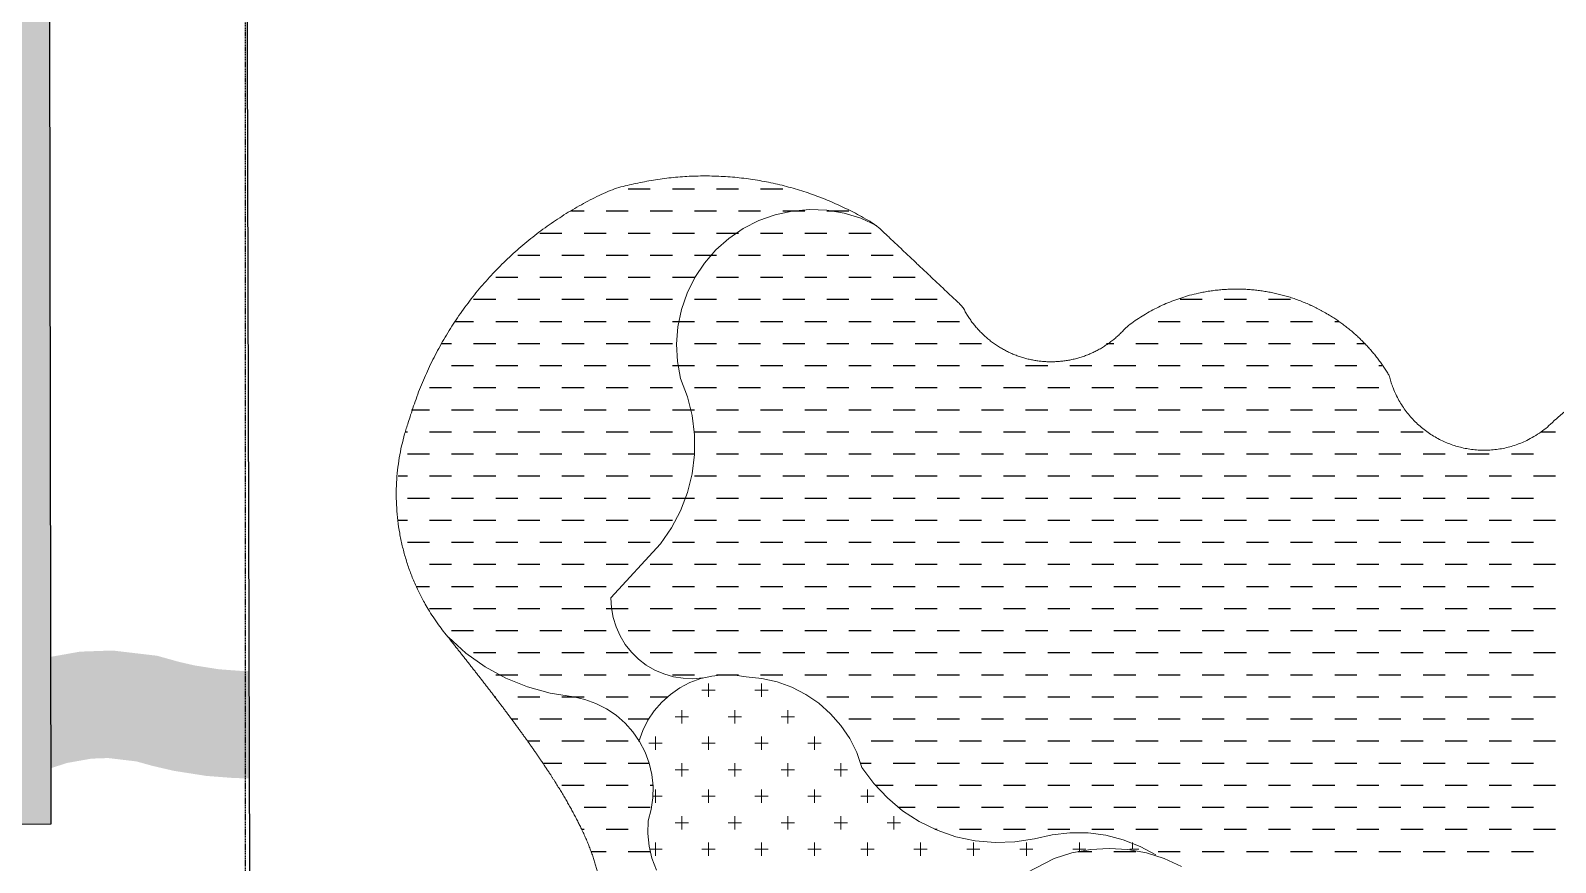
# Model space of a CAD drawing. Header units: millimetres. Extents: x -1030105 to 906887, y -616134 to 1220667.
# Drawn here: x 680000 to 722638, y -150484 to -127226 of the extents above; entities that cross this region are included whole.
import ezdxf

# ---------------------------------------------------------------- set-up
doc = ezdxf.new("R2010")
doc.units = ezdxf.units.MM
doc.header["$MEASUREMENT"] = 0
doc.linetypes.add('Xref-LBC-Plot$0$HIDDEN', pattern=[9.525, 6.35, -3.175])
doc.layers.add('A-Wall', color=6, linetype='Continuous', lineweight=9)
doc.layers.add('HATCH', color=8, linetype='Continuous', lineweight=5)
for name, color, linetype in [('A-WALL-PATT', 7, 'Continuous'), ('DA-LANS-TREE', 7, 'Continuous'), ('DA-WALL-LOW', 1, 'Continuous'), ('ranh dat', 7, 'Continuous'), ('Xref-LBC-Plot$0$DA-SITE-CNTR5', 5, 'Continuous')]:
    doc.layers.add(name, color=color, linetype=linetype)
doc.layers.add('MASTER PLAN - ZONE B$0$_ QH Giao thông', color=7, linetype='Continuous', true_color=0x6c6565)
doc.layers.add('MASTER PLAN - ZONE B$0$GRASS', color=95, linetype='Continuous', lineweight=0, transparency=0.6)
doc.layers.add('MASTER PLAN - ZONE B$0$HACHT', color=7, linetype='Continuous', lineweight=9, true_color=0x636363)

# ---------------------------------------------------------------- blocks, each defined once
blk = doc.blocks.new('Roof 3F')
at = {"layer": 'A-WALL-PATT'}
h = blk.add_hatch(color=255, dxfattribs=at)
h.dxf.hatch_style = 1
h.paths.add_polyline_path([(-9090967, -162990), (-9129467, -162990), (-9129467, -126446), (-8995967, -126446), (-8995967, -193271), (-9026592, -193271), (-9026592, -146746), (-9046192, -146746), (-9046192, -155095), (-9071392, -155095), (-9071392, -146746), (-9090967, -146746)])
at = {"layer": 'DA-WALL-LOW'}
blk.add_lwpolyline([(-9090967, -162990), (-9129467, -162990), (-9129467, -126446), (-8995967, -126446), (-8995967, -193271), (-9026592, -193271), (-9026592, -146746), (-9046192, -146746), (-9046192, -155095), (-9071392, -155095), (-9071392, -146746), (-9090967, -146746)], close=True, dxfattribs=at)
blk = doc.blocks.new('A$C26975654')
at = {"layer": 'DA-LANS-TREE', "true_color": 0xe8d896}
h = blk.add_hatch(dxfattribs=at)
h.set_pattern_fill('AR-B88', color=41, scale=60, angle=0.0985)
h.set_pattern_definition([(0.09853093, (-1184993805.8, -434362146.17), (-0.82545039, 479.99929024), []), (90.09853093, (-1184993805.82, -434362146.17), (-240.825095507, 479.586565047), [480, -480])])
h.paths.add_polyline_path([(127195, 19575), (128504, 18914), (129383, 18304), (130177, 18105), (130741, 18033), (131978, 18066), (132567, 18175), (134087, 18773), (134905, 19330), (135665, 20096), (136679, 21266), (137607, 22336), (138505, 23372), (139280, 24267), (139676, 24883), (140099, 25301), (140548, 25658), (141408, 26110), (141829, 26246), (142509, 26367), (142977, 26384), (143769, 26290), (144224, 26164), (144824, 26025), (145727, 25884), (146509, 25824), (146931, 25816), (146922, 28816), (146654, 28822), (146074, 28866), (145394, 28973), (144963, 29072), (144350, 29243), (143101, 29390), (142192, 29358), (141102, 29164), (140240, 28885), (138903, 28182), (138107, 27550), (137332, 26785), (136872, 26069), (136238, 25337), (135340, 24301), (134412, 23231), (133465, 22137), (132978, 21648), (132676, 21441), (131705, 21060), (130893, 21038), (130664, 21067), (130043, 21498), (128321, 22367), (126378, 22967), (124948, 23184), (124008, 23244), (123027, 23223), (122114, 23131), (120930, 22909), (119487, 22451), (118699, 22215), (117665, 22015), (116481, 21934), (115634, 21974), (114021, 22278), (113020, 22624), (112459, 22884), (111613, 23425), (109917, 24285), (108341, 24878), (105668, 25487), (103115, 25638), (100581, 25392), (97881, 24668), (95937, 23815), (94294, 22833), (92789, 21758), (91881, 21265), (90104, 20660), (89211, 20512), (88215, 20466), (87070, 20559), (86343, 20702), (85387, 20998), (84436, 21418), (83461, 21919), (81638, 22611), (79761, 23081), (77520, 23347), (75794, 23343), (73439, 23050), (70261, 22069), (67087, 20517), (64527, 19561), (62273, 18904), (58794, 18206), (56189, 17922), (53520, 17863), (53096, 18104), (52634, 18520), (51985, 19455), (51816, 19861), (51629, 20747), (51626, 21437), (51694, 21854), (52033, 22757), (52341, 24218), (52421, 25767), (52279, 27226), (51471, 29771), (49873, 32134), (47718, 33882), (47087, 34203), (46768, 34511), (46203, 35230), (45886, 35766), (45344, 37054), (44320, 38768), (43482, 39921), (42228, 41356), (41077, 42446), (39490, 43684), (37695, 44788), (35349, 45841), (33846, 46408), (31234, 47138), (28432, 47585), (26384, 47707), (23408, 47579), (21296, 47266), (18293, 46489), (15711, 45477), (13222, 44167), (11122, 42505), (9541, 39864), (8294, 36209), (7979, 33733), (8024, 31292), (9102, 27871), (9664, 26896), (10856, 25320), (10853, 25195), (10649, 24516), (10162, 23659), (9171, 21965), (8612, 19646), (8791, 17004), (9654, 15063), (10263, 13734), (10252, 13616), (9819, 12842), (9059, 11747), (8095, 10317), (7502, 8615), (7457, 6438), (7947, 4784), (8758, 3402), (10456, 1844), (12552, 1068), (14631, 613), (17129, 486), (19402, 755), (20903, 1229), (23238, 1813), (25459, 1850), (27349, 1468), (28958, 811), (30513, -40), (42677, -9), (44411, 623), (48107, 1904), (48481, 1965), (49892, 1930), (53447, 773), (55103, 23), (65653, 51), (67571, 905), (68882, 1718), (69622, 2277), (76459, 6105), (78242, 6681), (79863, 7049), (81995, 7330), (83656, 7396), (84539, 7376), (85907, 7271), (87093, 7104), (88654, 6777), (90303, 6290), (92113, 5588), (95097, 4567), (99350, 3788), (101977, 3651), (105319, 3847), (108148, 4342), (111225, 5380), (113363, 6068), (115225, 6509), (117621, 6866), (119335, 6982), (122393, 6904), (124456, 6643), (126689, 6084), (129049, 5724), (132577, 6002), (135984, 7263), (138583, 9106), (139920, 10489), (140719, 11917), (141781, 13816), (142666, 15397), (143229, 16404), (143592, 16747), (144302, 17220), (145557, 17699), (146242, 17807), (146953, 17809), (146945, 20809), (146003, 20806), (144780, 20613), (142920, 19903), (141716, 19103), (140834, 18268), (140047, 16862), (139163, 15281), (138100, 13381), (137492, 12294), (136620, 11392), (134572, 9939), (131927, 8960), (129159, 8742), (127281, 9029), (125010, 9596), (122620, 9899), (119273, 9984), (117298, 9851), (114657, 9457), (112557, 8960), (110286, 8230), (107406, 7258), (104971, 6832), (101967, 6656), (99699, 6774), (95857, 7477), (93142, 8406), (91272, 9133), (89387, 9688), (87610, 10061), (86231, 10254), (84689, 10374), (83629, 10397), (81739, 10322), (79334, 10005), (77447, 9577), (75253, 8869), (67978, 4795), (67183, 4195), (66163, 3562), (64277, 2722), (61844, 2156), (60523, 2065), (59118, 2128), (58079, 2283), (56330, 2761), (54533, 3574), (50405, 4918), (48276, 4971), (47369, 4824), (43406, 3450), (39728, 2110), (37469, 1665), (35433, 1667), (33857, 1930), (32079, 2523), (30249, 3524), (28221, 4353), (25734, 4855), (22844, 4807), (20086, 4117), (18769, 3701), (17028, 3495), (15030, 3597), (13397, 3954), (12050, 4453), (11118, 5309), (10720, 5987), (10466, 6843), (10492, 8077), (10800, 8963), (11535, 10054), (12366, 11250), (13179, 12703), (13326, 14253), (12388, 16297), (11749, 17737), (11637, 19390), (11984, 20832), (12760, 22160), (13425, 23328), (13841, 24714), (13891, 26518), (13191, 27206), (12169, 28556), (11865, 29085), (11015, 31781), (10982, 33570), (11232, 35529), (12278, 38595), (13414, 40493), (14866, 41642), (16961, 42745), (19220, 43630), (21894, 44322), (23693, 44589), (26359, 44703), (28105, 44599), (30591, 44202), (32911, 43554), (34204, 43067), (36289, 42131), (37776, 41216), (39119, 40169), (40062, 39275), (41134, 38048), (41814, 37113), (42661, 35697), (43200, 34415), (43721, 33532), (44536, 32496), (45326, 31733), (46074, 31352), (47637, 30084), (48743, 28449), (49324, 26620), (49414, 25698), (49358, 24607), (49145, 23599), (48780, 22629), (48625, 21671), (48631, 20428), (48938, 18966), (49339, 18006), (50367, 16525), (51330, 15656), (52759, 14846), (56385, 14926), (59253, 15239), (62988, 15988), (65473, 16711), (68274, 17758), (71369, 19272), (74072, 20106), (75983, 20344), (77346, 20346), (79218, 20125), (80738, 19744), (82239, 19174), (83143, 18710), (84334, 18183), (85608, 17789), (86658, 17582), (88163, 17461), (89526, 17524), (90837, 17741), (93089, 18507), (94382, 19209), (95938, 20320), (97315, 21143), (98878, 21830), (101118, 22431), (103171, 22630), (105243, 22507), (107476, 21998), (108707, 21535), (110123, 20817), (111014, 20247), (111897, 19839), (113249, 19371), (115283, 18988), (116511, 18929), (118054, 19035), (119417, 19299), (120371, 19585), (121663, 19994), (122540, 20159), (123209, 20226), (123946, 20242), (124758, 20190), (125692, 20039)])
at = {"layer": 'ranh dat'}
blk.add_lwpolyline([(146646, 124917), (146993, 212)], dxfattribs=at)
blk.add_lwpolyline([(146646, 124917), (146993, 212)], dxfattribs=at)
at = {"layer": 'HATCH', "color": 255, "extrusion": (1.65331e-06, -3.72482e-07, 1), "rotation": 0.09854487416975992}
blk.add_blockref('Roof 3F', (9137003, 233281, 6), dxfattribs=at)

msp = doc.modelspace()

# ---------------------------------------------------------------- linework, layer by layer
at = {"layer": 'MASTER PLAN - ZONE B$0$_ QH Giao thông', "color": 140, "linetype": 'Continuous', "true_color": 0x14b1eb}
for p, q in [((696710.789, -131653.819), (697328.102, -131653.819)), ((697945.415, -131653.819), (698562.728, -131653.819)), ((699180.041, -131653.819), (699797.354, -131653.819)), ((700414.668, -131653.819), (701031.981, -131653.819)), ((695127.23, -132271.132), (695476.163, -132271.132)), ((696093.476, -132271.132), (696710.789, -132271.132)), ((697328.102, -132271.132), (697945.415, -132271.132)), ((698562.728, -132271.132), (699180.041, -132271.132)), ((699797.354, -132271.132), (700414.668, -132271.132)), ((701031.981, -132271.132), (701649.294, -132271.132)), ((702266.607, -132271.132), (702880.515, -132271.132)), ((694241.536, -132888.445), (694858.849, -132888.445)), ((695476.163, -132888.445), (696093.476, -132888.445)), ((696710.789, -132888.445), (697328.102, -132888.445)), ((697945.415, -132888.445), (698562.728, -132888.445)), ((699180.041, -132888.445), (699797.354, -132888.445)), ((700414.668, -132888.445), (701031.981, -132888.445)), ((701649.294, -132888.445), (702266.607, -132888.445)), ((702883.92, -132888.445), (703501.233, -132888.445)), ((693624.223, -133505.759), (694241.536, -133505.759)), ((694858.849, -133505.759), (695476.163, -133505.759)), ((696093.476, -133505.759), (696710.789, -133505.759)), ((697328.102, -133505.759), (697945.415, -133505.759)), ((698562.728, -133505.759), (699180.041, -133505.759)), ((699797.354, -133505.759), (700414.668, -133505.759)), ((701031.981, -133505.759), (701649.294, -133505.759)), ((702266.607, -133505.759), (702883.92, -133505.759)), ((703501.233, -133505.759), (704118.546, -133505.759)), ((693006.91, -134123.072), (693624.223, -134123.072)), ((694241.536, -134123.072), (694858.849, -134123.072)), ((695476.163, -134123.072), (696093.476, -134123.072)), ((696710.789, -134123.072), (697328.102, -134123.072)), ((697945.415, -134123.072), (698562.728, -134123.072)), ((699180.041, -134123.072), (699797.354, -134123.072)), ((700414.668, -134123.072), (701031.981, -134123.072)), ((701649.294, -134123.072), (702266.607, -134123.072)), ((702883.92, -134123.072), (703501.233, -134123.072)), ((704118.546, -134123.072), (704735.859, -134123.072)), ((692389.597, -134740.385), (693006.91, -134740.385)), ((693624.223, -134740.385), (694241.536, -134740.385)), ((694858.849, -134740.385), (695476.163, -134740.385)), ((696093.476, -134740.385), (696710.789, -134740.385)), ((697328.102, -134740.385), (697945.415, -134740.385)), ((698562.728, -134740.385), (699180.041, -134740.385)), ((699797.354, -134740.385), (700414.668, -134740.385)), ((701031.981, -134740.385), (701649.294, -134740.385)), ((702266.607, -134740.385), (702883.92, -134740.385)), ((703501.233, -134740.385), (704118.546, -134740.385)), ((704735.859, -134740.385), (705353.173, -134740.385)), ((712143.617, -134740.385), (712760.93, -134740.385)), ((713378.243, -134740.385), (713995.556, -134740.385)), ((714612.869, -134740.385), (715230.182, -134740.385)), ((691874.411, -135357.698), (692389.597, -135357.698)), ((693006.91, -135357.698), (693624.223, -135357.698)), ((694241.536, -135357.698), (694858.849, -135357.698)), ((695476.163, -135357.698), (696093.476, -135357.698)), ((696710.789, -135357.698), (697328.102, -135357.698)), ((697945.415, -135357.698), (698562.728, -135357.698)), ((699180.041, -135357.698), (699797.354, -135357.698)), ((700414.668, -135357.698), (701031.981, -135357.698)), ((701649.294, -135357.698), (702266.607, -135357.698)), ((702883.92, -135357.698), (703501.233, -135357.698)), ((704118.546, -135357.698), (704735.859, -135357.698)), ((705353.173, -135357.698), (705970.486, -135357.698)), ((711526.304, -135357.698), (712143.617, -135357.698)), ((712760.93, -135357.698), (713378.243, -135357.698)), ((713995.556, -135357.698), (714612.869, -135357.698)), ((715230.182, -135357.698), (715847.496, -135357.698)), ((716464.809, -135357.698), (716581.802, -135357.698)), ((691497.312, -135975.011), (691772.284, -135975.011)), ((692389.597, -135975.011), (693006.91, -135975.011)), ((693624.223, -135975.011), (694241.536, -135975.011)), ((694858.849, -135975.011), (695476.163, -135975.011)), ((696093.476, -135975.011), (696710.789, -135975.011)), ((697328.102, -135975.011), (697945.415, -135975.011)), ((698562.728, -135975.011), (699180.041, -135975.011)), ((699797.354, -135975.011), (700414.668, -135975.011)), ((701031.981, -135975.011), (701649.294, -135975.011)), ((702266.607, -135975.011), (702883.92, -135975.011)), ((703501.233, -135975.011), (704118.546, -135975.011)), ((704735.859, -135975.011), (705353.173, -135975.011)), ((705970.486, -135975.011), (706587.799, -135975.011)), ((710081.046, -135975.011), (710291.677, -135975.011)), ((710908.991, -135975.011), (711526.304, -135975.011)), ((712143.617, -135975.011), (712760.93, -135975.011)), ((713378.243, -135975.011), (713995.556, -135975.011)), ((714612.869, -135975.011), (715230.182, -135975.011)), ((715847.496, -135975.011), (716464.809, -135975.011)), ((717082.122, -135975.011), (717303.502, -135975.011)), ((691772.284, -136592.324), (692389.597, -136592.324)), ((693006.91, -136592.324), (693624.223, -136592.324)), ((694241.536, -136592.324), (694858.849, -136592.324)), ((695476.163, -136592.324), (696093.476, -136592.324)), ((696710.789, -136592.324), (697328.102, -136592.324)), ((697945.415, -136592.324), (698562.728, -136592.324)), ((699180.041, -136592.324), (699797.354, -136592.324)), ((700414.668, -136592.324), (701031.981, -136592.324)), ((701649.294, -136592.324), (702266.607, -136592.324)), ((702883.92, -136592.324), (703501.233, -136592.324)), ((704118.546, -136592.324), (704735.859, -136592.324)), ((705353.173, -136592.324), (705970.486, -136592.324)), ((706587.799, -136592.324), (707205.112, -136592.324)), ((707822.425, -136592.324), (708439.738, -136592.324)), ((709057.051, -136592.324), (709674.364, -136592.324)), ((710291.677, -136592.324), (710908.991, -136592.324)), ((711526.304, -136592.324), (712143.617, -136592.324)), ((712760.93, -136592.324), (713378.243, -136592.324)), ((713995.556, -136592.324), (714612.869, -136592.324)), ((715230.182, -136592.324), (715847.496, -136592.324)), ((716464.809, -136592.324), (717082.122, -136592.324)), ((717699.435, -136592.324), (717783.392, -136592.324)), ((691154.971, -137209.637), (691772.284, -137209.637)), ((692389.597, -137209.637), (693006.91, -137209.637)), ((693624.223, -137209.637), (694241.536, -137209.637)), ((694858.849, -137209.637), (695476.163, -137209.637)), ((696093.476, -137209.637), (696710.789, -137209.637)), ((697328.102, -137209.637), (697945.415, -137209.637)), ((698562.728, -137209.637), (699180.041, -137209.637)), ((699797.354, -137209.637), (700414.668, -137209.637)), ((701031.981, -137209.637), (701649.294, -137209.637)), ((702266.607, -137209.637), (702883.92, -137209.637)), ((703501.233, -137209.637), (704118.546, -137209.637)), ((704735.859, -137209.637), (705353.173, -137209.637)), ((705970.486, -137209.637), (706587.799, -137209.637)), ((707205.112, -137209.637), (707822.425, -137209.637)), ((708439.738, -137209.637), (709057.051, -137209.637)), ((709674.364, -137209.637), (710291.677, -137209.637)), ((710908.991, -137209.637), (711526.304, -137209.637)), ((712143.617, -137209.637), (712760.93, -137209.637)), ((713378.243, -137209.637), (713995.556, -137209.637)), ((714612.869, -137209.637), (715230.182, -137209.637)), ((715847.496, -137209.637), (716464.809, -137209.637)), ((717082.122, -137209.637), (717699.435, -137209.637)), ((690651.414, -137826.95), (691154.971, -137826.95)), ((691772.284, -137826.95), (692389.597, -137826.95)), ((693006.91, -137826.95), (693624.223, -137826.95)), ((694241.536, -137826.95), (694858.849, -137826.95)), ((695476.163, -137826.95), (696093.476, -137826.95)), ((696710.789, -137826.95), (697328.102, -137826.95)), ((697945.415, -137826.95), (698562.728, -137826.95)), ((699180.041, -137826.95), (699797.354, -137826.95)), ((700414.668, -137826.95), (701031.981, -137826.95)), ((701649.294, -137826.95), (702266.607, -137826.95)), ((702883.92, -137826.95), (703501.233, -137826.95)), ((704118.546, -137826.95), (704735.859, -137826.95)), ((705353.173, -137826.95), (705970.486, -137826.95)), ((706587.799, -137826.95), (707205.112, -137826.95)), ((707822.425, -137826.95), (708439.738, -137826.95)), ((709057.051, -137826.95), (709674.364, -137826.95)), ((710291.677, -137826.95), (710908.991, -137826.95)), ((711526.304, -137826.95), (712143.617, -137826.95)), ((712760.93, -137826.95), (713378.243, -137826.95)), ((713995.556, -137826.95), (714612.869, -137826.95)), ((715230.182, -137826.95), (715847.496, -137826.95)), ((716464.809, -137826.95), (717082.122, -137826.95)), ((717699.435, -137826.95), (718316.748, -137826.95)), ((690478.908, -138444.263), (690537.658, -138444.263)), ((691154.971, -138444.263), (691772.284, -138444.263)), ((692389.597, -138444.263), (693006.91, -138444.263)), ((693624.223, -138444.263), (694241.536, -138444.263)), ((694858.849, -138444.263), (695476.163, -138444.263)), ((696093.476, -138444.263), (696710.789, -138444.263)), ((697328.102, -138444.263), (697945.415, -138444.263)), ((698562.728, -138444.263), (699180.041, -138444.263)), ((699797.354, -138444.263), (700414.668, -138444.263)), ((701031.981, -138444.263), (701649.294, -138444.263)), ((702266.607, -138444.263), (702883.92, -138444.263)), ((703501.233, -138444.263), (704118.546, -138444.263)), ((704735.859, -138444.263), (705353.173, -138444.263)), ((705970.486, -138444.263), (706587.799, -138444.263)), ((707205.112, -138444.263), (707822.425, -138444.263)), ((708439.738, -138444.263), (709057.051, -138444.263)), ((709674.364, -138444.263), (710291.677, -138444.263)), ((710908.991, -138444.263), (711526.304, -138444.263)), ((712143.617, -138444.263), (712760.93, -138444.263)), ((713378.243, -138444.263), (713995.556, -138444.263)), ((714612.869, -138444.263), (715230.182, -138444.263)), ((715847.496, -138444.263), (716464.809, -138444.263)), ((717082.122, -138444.263), (717699.435, -138444.263)), ((718316.748, -138444.263), (718934.061, -138444.263)), ((722223.887, -138444.263), (722637.94, -138444.263)), ((690537.658, -139061.577), (691154.971, -139061.577)), ((691772.284, -139061.577), (692389.597, -139061.577)), ((693006.91, -139061.577), (693624.223, -139061.577)), ((694241.536, -139061.577), (694858.849, -139061.577)), ((695476.163, -139061.577), (696093.476, -139061.577)), ((696710.789, -139061.577), (697328.102, -139061.577)), ((697945.415, -139061.577), (698562.728, -139061.577)), ((699180.041, -139061.577), (699797.354, -139061.577)), ((700414.668, -139061.577), (701031.981, -139061.577)), ((701649.294, -139061.577), (702266.607, -139061.577)), ((702883.92, -139061.577), (703501.233, -139061.577)), ((704118.546, -139061.577), (704735.859, -139061.577)), ((705353.173, -139061.577), (705970.486, -139061.577)), ((706587.799, -139061.577), (707205.112, -139061.577)), ((707822.425, -139061.577), (708439.738, -139061.577)), ((709057.051, -139061.577), (709674.364, -139061.577)), ((710291.677, -139061.577), (710908.991, -139061.577)), ((711526.304, -139061.577), (712143.617, -139061.577)), ((712760.93, -139061.577), (713378.243, -139061.577)), ((713995.556, -139061.577), (714612.869, -139061.577)), ((715230.182, -139061.577), (715847.496, -139061.577)), ((716464.809, -139061.577), (717082.122, -139061.577)), ((717699.435, -139061.577), (718316.748, -139061.577)), ((718934.061, -139061.577), (719551.374, -139061.577)), ((720168.687, -139061.577), (720786, -139061.577)), ((721403.314, -139061.577), (722020.627, -139061.577)), ((690279.55, -139678.89), (690537.658, -139678.89)), ((691154.971, -139678.89), (691772.284, -139678.89)), ((692389.597, -139678.89), (693006.91, -139678.89)), ((693624.223, -139678.89), (694241.536, -139678.89)), ((694858.849, -139678.89), (695476.163, -139678.89)), ((696093.476, -139678.89), (696710.789, -139678.89)), ((697328.102, -139678.89), (697945.415, -139678.89)), ((698562.728, -139678.89), (699180.041, -139678.89)), ((699797.354, -139678.89), (700414.668, -139678.89)), ((701031.981, -139678.89), (701649.294, -139678.89)), ((702266.607, -139678.89), (702883.92, -139678.89)), ((703501.233, -139678.89), (704118.546, -139678.89)), ((704735.859, -139678.89), (705353.173, -139678.89)), ((705970.486, -139678.89), (706587.799, -139678.89)), ((707205.112, -139678.89), (707822.425, -139678.89)), ((708439.738, -139678.89), (709057.051, -139678.89)), ((709674.364, -139678.89), (710291.677, -139678.89)), ((710908.991, -139678.89), (711526.304, -139678.89)), ((712143.617, -139678.89), (712760.93, -139678.89)), ((713378.243, -139678.89), (713995.556, -139678.89)), ((714612.869, -139678.89), (715230.182, -139678.89)), ((715847.496, -139678.89), (716464.809, -139678.89)), ((717082.122, -139678.89), (717699.435, -139678.89)), ((718316.748, -139678.89), (718934.061, -139678.89)), ((719551.374, -139678.89), (720168.687, -139678.89)), ((720786, -139678.89), (721403.314, -139678.89)), ((722020.627, -139678.89), (722637.94, -139678.89)), ((690537.658, -140296.203), (691154.971, -140296.203)), ((691772.284, -140296.203), (692389.597, -140296.203)), ((693006.91, -140296.203), (693624.223, -140296.203)), ((694241.536, -140296.203), (694858.849, -140296.203)), ((695476.163, -140296.203), (696093.476, -140296.203)), ((696710.789, -140296.203), (697328.102, -140296.203)), ((697945.415, -140296.203), (698562.728, -140296.203)), ((699180.041, -140296.203), (699797.354, -140296.203)), ((700414.668, -140296.203), (701031.981, -140296.203)), ((701649.294, -140296.203), (702266.607, -140296.203)), ((702883.92, -140296.203), (703501.233, -140296.203)), ((704118.546, -140296.203), (704735.859, -140296.203)), ((705353.173, -140296.203), (705970.486, -140296.203)), ((706587.799, -140296.203), (707205.112, -140296.203)), ((707822.425, -140296.203), (708439.738, -140296.203)), ((709057.051, -140296.203), (709674.364, -140296.203)), ((710291.677, -140296.203), (710908.991, -140296.203)), ((711526.304, -140296.203), (712143.617, -140296.203)), ((712760.93, -140296.203), (713378.243, -140296.203)), ((713995.556, -140296.203), (714612.869, -140296.203)), ((715230.182, -140296.203), (715847.496, -140296.203)), ((716464.809, -140296.203), (717082.122, -140296.203)), ((717699.435, -140296.203), (718316.748, -140296.203)), ((718934.061, -140296.203), (719551.374, -140296.203)), ((720168.687, -140296.203), (720786, -140296.203)), ((721403.314, -140296.203), (722020.627, -140296.203)), ((690264.276, -140913.516), (690537.658, -140913.516)), ((691154.971, -140913.516), (691772.284, -140913.516)), ((692389.597, -140913.516), (693006.91, -140913.516)), ((693624.223, -140913.516), (694241.536, -140913.516)), ((694858.849, -140913.516), (695476.163, -140913.516)), ((696093.476, -140913.516), (696710.789, -140913.516)), ((697328.102, -140913.516), (697945.415, -140913.516)), ((698562.728, -140913.516), (699180.041, -140913.516)), ((699797.354, -140913.516), (700414.668, -140913.516)), ((701031.981, -140913.516), (701649.294, -140913.516)), ((702266.607, -140913.516), (702883.92, -140913.516)), ((703501.233, -140913.516), (704118.546, -140913.516)), ((704735.859, -140913.516), (705353.173, -140913.516)), ((705970.486, -140913.516), (706587.799, -140913.516)), ((707205.112, -140913.516), (707822.425, -140913.516)), ((708439.738, -140913.516), (709057.051, -140913.516)), ((709674.364, -140913.516), (710291.677, -140913.516)), ((710908.991, -140913.516), (711526.304, -140913.516)), ((712143.617, -140913.516), (712760.93, -140913.516)), ((713378.243, -140913.516), (713995.556, -140913.516)), ((714612.869, -140913.516), (715230.182, -140913.516)), ((715847.496, -140913.516), (716464.809, -140913.516)), ((717082.122, -140913.516), (717699.435, -140913.516)), ((718316.748, -140913.516), (718934.061, -140913.516)), ((719551.374, -140913.516), (720168.687, -140913.516)), ((720786, -140913.516), (721403.314, -140913.516)), ((722020.627, -140913.516), (722637.94, -140913.516)), ((690537.658, -141530.829), (691154.971, -141530.829)), ((691772.284, -141530.829), (692389.597, -141530.829)), ((693006.91, -141530.829), (693624.223, -141530.829)), ((694241.536, -141530.829), (694858.849, -141530.829)), ((695476.163, -141530.829), (696093.476, -141530.829)), ((696710.789, -141530.829), (697328.102, -141530.829)), ((697945.415, -141530.829), (698562.728, -141530.829)), ((699180.041, -141530.829), (699797.354, -141530.829)), ((700414.668, -141530.829), (701031.981, -141530.829)), ((701649.294, -141530.829), (702266.607, -141530.829)), ((702883.92, -141530.829), (703501.233, -141530.829)), ((704118.546, -141530.829), (704735.859, -141530.829)), ((705353.173, -141530.829), (705970.486, -141530.829)), ((706587.799, -141530.829), (707205.112, -141530.829)), ((707822.425, -141530.829), (708439.738, -141530.829)), ((709057.051, -141530.829), (709674.364, -141530.829)), ((710291.677, -141530.829), (710908.991, -141530.829)), ((711526.304, -141530.829), (712143.617, -141530.829)), ((712760.93, -141530.829), (713378.243, -141530.829)), ((713995.556, -141530.829), (714612.869, -141530.829)), ((715230.182, -141530.829), (715847.496, -141530.829)), ((716464.809, -141530.829), (717082.122, -141530.829)), ((717699.435, -141530.829), (718316.748, -141530.829)), ((718934.061, -141530.829), (719551.374, -141530.829)), ((720168.687, -141530.829), (720786, -141530.829)), ((721403.314, -141530.829), (722020.627, -141530.829)), ((691154.971, -142148.142), (691772.284, -142148.142)), ((692389.597, -142148.142), (693006.91, -142148.142)), ((693624.223, -142148.142), (694241.536, -142148.142)), ((694858.849, -142148.142), (695476.163, -142148.142)), ((696093.476, -142148.142), (696710.789, -142148.142)), ((697328.102, -142148.142), (697945.415, -142148.142)), ((698562.728, -142148.142), (699180.041, -142148.142)), ((699797.354, -142148.142), (700414.668, -142148.142)), ((701031.981, -142148.142), (701649.294, -142148.142)), ((702266.607, -142148.142), (702883.92, -142148.142)), ((703501.233, -142148.142), (704118.546, -142148.142)), ((704735.859, -142148.142), (705353.173, -142148.142)), ((705970.486, -142148.142), (706587.799, -142148.142)), ((707205.112, -142148.142), (707822.425, -142148.142)), ((708439.738, -142148.142), (709057.051, -142148.142)), ((709674.364, -142148.142), (710291.677, -142148.142)), ((710908.991, -142148.142), (711526.304, -142148.142)), ((712143.617, -142148.142), (712760.93, -142148.142)), ((713378.243, -142148.142), (713995.556, -142148.142)), ((714612.869, -142148.142), (715230.182, -142148.142)), ((715847.496, -142148.142), (716464.809, -142148.142)), ((717082.122, -142148.142), (717699.435, -142148.142)), ((718316.748, -142148.142), (718934.061, -142148.142)), ((719551.374, -142148.142), (720168.687, -142148.142)), ((720786, -142148.142), (721403.314, -142148.142)), ((722020.627, -142148.142), (722637.94, -142148.142)), ((690780.933, -142765.455), (691154.971, -142765.455)), ((691772.284, -142765.455), (692389.597, -142765.455)), ((693006.91, -142765.455), (693624.223, -142765.455)), ((694241.536, -142765.455), (694858.849, -142765.455)), ((695476.163, -142765.455), (696093.476, -142765.455)), ((696710.789, -142765.455), (697328.102, -142765.455)), ((697945.415, -142765.455), (698562.728, -142765.455)), ((699180.041, -142765.455), (699797.354, -142765.455)), ((700414.668, -142765.455), (701031.981, -142765.455)), ((701649.294, -142765.455), (702266.607, -142765.455)), ((702883.92, -142765.455), (703501.233, -142765.455)), ((704118.546, -142765.455), (704735.859, -142765.455)), ((705353.173, -142765.455), (705970.486, -142765.455)), ((706587.799, -142765.455), (707205.112, -142765.455)), ((707822.425, -142765.455), (708439.738, -142765.455)), ((709057.051, -142765.455), (709674.364, -142765.455)), ((710291.677, -142765.455), (710908.991, -142765.455)), ((711526.304, -142765.455), (712143.617, -142765.455)), ((712760.93, -142765.455), (713378.243, -142765.455)), ((713995.556, -142765.455), (714612.869, -142765.455)), ((715230.182, -142765.455), (715847.496, -142765.455)), ((716464.809, -142765.455), (717082.122, -142765.455)), ((717699.435, -142765.455), (718316.748, -142765.455)), ((718934.061, -142765.455), (719551.374, -142765.455)), ((720168.687, -142765.455), (720786, -142765.455)), ((721403.314, -142765.455), (722020.627, -142765.455)), ((691154.971, -143382.768), (691772.284, -143382.768)), ((692389.597, -143382.768), (693006.91, -143382.768)), ((693624.223, -143382.768), (694241.536, -143382.768)), ((694858.849, -143382.768), (695476.163, -143382.768)), ((696093.476, -143382.768), (696710.789, -143382.768)), ((697328.102, -143382.768), (697945.415, -143382.768)), ((698562.728, -143382.768), (699180.041, -143382.768)), ((699797.354, -143382.768), (700414.668, -143382.768)), ((701031.981, -143382.768), (701649.294, -143382.768)), ((702266.607, -143382.768), (702883.92, -143382.768)), ((703501.233, -143382.768), (704118.546, -143382.768)), ((704735.859, -143382.768), (705353.173, -143382.768)), ((705970.486, -143382.768), (706587.799, -143382.768)), ((707205.112, -143382.768), (707822.425, -143382.768)), ((708439.738, -143382.768), (709057.051, -143382.768)), ((709674.364, -143382.768), (710291.677, -143382.768)), ((710908.991, -143382.768), (711526.304, -143382.768)), ((712143.617, -143382.768), (712760.93, -143382.768)), ((713378.243, -143382.768), (713995.556, -143382.768)), ((714612.869, -143382.768), (715230.182, -143382.768)), ((715847.496, -143382.768), (716464.809, -143382.768)), ((717082.122, -143382.768), (717699.435, -143382.768)), ((718316.748, -143382.768), (718934.061, -143382.768)), ((719551.374, -143382.768), (720168.687, -143382.768)), ((720786, -143382.768), (721403.314, -143382.768)), ((722020.627, -143382.768), (722637.94, -143382.768)), ((691772.284, -144000.082), (692389.597, -144000.082)), ((693006.91, -144000.082), (693624.223, -144000.082)), ((694241.536, -144000.082), (694858.849, -144000.082)), ((695476.163, -144000.082), (696093.476, -144000.082)), ((696710.789, -144000.082), (697328.102, -144000.082)), ((697945.415, -144000.082), (698562.728, -144000.082)), ((699180.041, -144000.082), (699797.354, -144000.082)), ((700414.668, -144000.082), (701031.981, -144000.082)), ((701649.294, -144000.082), (702266.607, -144000.082)), ((702883.92, -144000.082), (703501.233, -144000.082)), ((704118.546, -144000.082), (704735.859, -144000.082)), ((705353.173, -144000.082), (705970.486, -144000.082)), ((706587.799, -144000.082), (707205.112, -144000.082)), ((707822.425, -144000.082), (708439.738, -144000.082)), ((709057.051, -144000.082), (709674.364, -144000.082)), ((710291.677, -144000.082), (710908.991, -144000.082)), ((711526.304, -144000.082), (712143.617, -144000.082)), ((712760.93, -144000.082), (713378.243, -144000.082)), ((713995.556, -144000.082), (714612.869, -144000.082)), ((715230.182, -144000.082), (715847.496, -144000.082)), ((716464.809, -144000.082), (717082.122, -144000.082)), ((717699.435, -144000.082), (718316.748, -144000.082)), ((718934.061, -144000.082), (719551.374, -144000.082)), ((720168.687, -144000.082), (720786, -144000.082)), ((721403.314, -144000.082), (722020.627, -144000.082)), ((692389.597, -144617.395), (693006.91, -144617.395)), ((693624.223, -144617.395), (694241.536, -144617.395)), ((694858.849, -144617.395), (695476.163, -144617.395)), ((696093.476, -144617.395), (696710.789, -144617.395)), ((697328.102, -144617.395), (697945.415, -144617.395)), ((698562.728, -144617.395), (699180.041, -144617.395)), ((699797.354, -144617.395), (700414.668, -144617.395)), ((701031.981, -144617.395), (701649.294, -144617.395)), ((702266.607, -144617.395), (702883.92, -144617.395)), ((703501.233, -144617.395), (704118.546, -144617.395)), ((704735.859, -144617.395), (705353.173, -144617.395)), ((705970.486, -144617.395), (706587.799, -144617.395)), ((707205.112, -144617.395), (707822.425, -144617.395)), ((708439.738, -144617.395), (709057.051, -144617.395)), ((709674.364, -144617.395), (710291.677, -144617.395)), ((710908.991, -144617.395), (711526.304, -144617.395)), ((712143.617, -144617.395), (712760.93, -144617.395)), ((713378.243, -144617.395), (713995.556, -144617.395)), ((714612.869, -144617.395), (715230.182, -144617.395)), ((715847.496, -144617.395), (716464.809, -144617.395)), ((717082.122, -144617.395), (717699.435, -144617.395)), ((718316.748, -144617.395), (718934.061, -144617.395)), ((719551.374, -144617.395), (720168.687, -144617.395)), ((720786, -144617.395), (721403.314, -144617.395)), ((722020.627, -144617.395), (722637.94, -144617.395)), ((693006.91, -145234.708), (693624.223, -145234.708)), ((694241.536, -145234.708), (694858.849, -145234.708)), ((695476.163, -145234.708), (696093.476, -145234.708)), ((696710.789, -145234.708), (697328.102, -145234.708)), ((697945.415, -145234.708), (698562.728, -145234.708)), ((699180.041, -145234.708), (699797.354, -145234.708)), ((700414.668, -145234.708), (701031.981, -145234.708)), ((701649.294, -145234.708), (702266.607, -145234.708)), ((702883.92, -145234.708), (703501.233, -145234.708)), ((704118.546, -145234.708), (704735.859, -145234.708)), ((705353.173, -145234.708), (705970.486, -145234.708)), ((706587.799, -145234.708), (707205.112, -145234.708)), ((707822.425, -145234.708), (708439.738, -145234.708)), ((709057.051, -145234.708), (709674.364, -145234.708)), ((710291.677, -145234.708), (710908.991, -145234.708)), ((711526.304, -145234.708), (712143.617, -145234.708)), ((712760.93, -145234.708), (713378.243, -145234.708)), ((713995.556, -145234.708), (714612.869, -145234.708)), ((715230.182, -145234.708), (715847.496, -145234.708)), ((716464.809, -145234.708), (717082.122, -145234.708)), ((717699.435, -145234.708), (718316.748, -145234.708)), ((718934.061, -145234.708), (719551.374, -145234.708)), ((720168.687, -145234.708), (720786, -145234.708)), ((721403.314, -145234.708), (722020.627, -145234.708)), ((692981.667, -145852.021), (693006.91, -145852.021)), ((693624.223, -145852.021), (694241.536, -145852.021)), ((694858.849, -145852.021), (695476.163, -145852.021)), ((696093.476, -145852.021), (696710.789, -145852.021)), ((697328.102, -145852.021), (697808.444, -145852.021)), ((702266.607, -145852.021), (702883.92, -145852.021)), ((703501.233, -145852.021), (704118.546, -145852.021)), ((704735.859, -145852.021), (705353.173, -145852.021)), ((705970.486, -145852.021), (706587.799, -145852.021)), ((707205.112, -145852.021), (707822.425, -145852.021)), ((708439.738, -145852.021), (709057.051, -145852.021)), ((709674.364, -145852.021), (710291.677, -145852.021)), ((710908.991, -145852.021), (711526.304, -145852.021)), ((712143.617, -145852.021), (712760.93, -145852.021)), ((713378.243, -145852.021), (713995.556, -145852.021)), ((714612.869, -145852.021), (715230.182, -145852.021)), ((715847.496, -145852.021), (716464.809, -145852.021)), ((717082.122, -145852.021), (717699.435, -145852.021)), ((718316.748, -145852.021), (718934.061, -145852.021)), ((719551.374, -145852.021), (720168.687, -145852.021)), ((720786, -145852.021), (721403.314, -145852.021)), ((722020.627, -145852.021), (722637.94, -145852.021)), ((693445.325, -146469.334), (693624.223, -146469.334)), ((694241.536, -146469.334), (694858.849, -146469.334)), ((695476.163, -146469.334), (696093.476, -146469.334)), ((696710.789, -146469.334), (697285.113, -146469.334)), ((702883.92, -146469.334), (703501.233, -146469.334)), ((704118.546, -146469.334), (704735.859, -146469.334)), ((705353.173, -146469.334), (705970.486, -146469.334)), ((706587.799, -146469.334), (707205.112, -146469.334)), ((707822.425, -146469.334), (708439.738, -146469.334)), ((709057.051, -146469.334), (709674.364, -146469.334)), ((710291.677, -146469.334), (710908.991, -146469.334)), ((711526.304, -146469.334), (712143.617, -146469.334)), ((712760.93, -146469.334), (713378.243, -146469.334)), ((713995.556, -146469.334), (714612.869, -146469.334)), ((715230.182, -146469.334), (715847.496, -146469.334)), ((716464.809, -146469.334), (717082.122, -146469.334)), ((717699.435, -146469.334), (718316.748, -146469.334)), ((718934.061, -146469.334), (719551.374, -146469.334)), ((720168.687, -146469.334), (720786, -146469.334)), ((721403.314, -146469.334), (722020.627, -146469.334)), ((693893.829, -147086.647), (694241.536, -147086.647)), ((694858.849, -147086.647), (695476.163, -147086.647)), ((696093.476, -147086.647), (696710.789, -147086.647)), ((703501.233, -147086.647), (704118.546, -147086.647)), ((704735.859, -147086.647), (705353.173, -147086.647)), ((705970.486, -147086.647), (706587.799, -147086.647)), ((707205.112, -147086.647), (707822.425, -147086.647)), ((708439.738, -147086.647), (709057.051, -147086.647)), ((709674.364, -147086.647), (710291.677, -147086.647)), ((710908.991, -147086.647), (711526.304, -147086.647)), ((712143.617, -147086.647), (712760.93, -147086.647)), ((713378.243, -147086.647), (713995.556, -147086.647)), ((714612.869, -147086.647), (715230.182, -147086.647)), ((715847.496, -147086.647), (716464.809, -147086.647)), ((717082.122, -147086.647), (717699.435, -147086.647)), ((718316.748, -147086.647), (718934.061, -147086.647)), ((719551.374, -147086.647), (720168.687, -147086.647)), ((720786, -147086.647), (721403.314, -147086.647)), ((722020.627, -147086.647), (722637.94, -147086.647)), ((694320.945, -147703.96), (694858.849, -147703.96)), ((695476.163, -147703.96), (696093.476, -147703.96)), ((696710.789, -147703.96), (697286.388, -147703.96)), ((703210.747, -147703.96), (703501.233, -147703.96)), ((704118.546, -147703.96), (704735.859, -147703.96)), ((705353.173, -147703.96), (705970.486, -147703.96)), ((706587.799, -147703.96), (707205.112, -147703.96)), ((707822.425, -147703.96), (708439.738, -147703.96)), ((709057.051, -147703.96), (709674.364, -147703.96)), ((710291.677, -147703.96), (710908.991, -147703.96)), ((711526.304, -147703.96), (712143.617, -147703.96)), ((712760.93, -147703.96), (713378.243, -147703.96)), ((713995.556, -147703.96), (714612.869, -147703.96)), ((715230.182, -147703.96), (715847.496, -147703.96)), ((716464.809, -147703.96), (717082.122, -147703.96)), ((717699.435, -147703.96), (718316.748, -147703.96)), ((718934.061, -147703.96), (719551.374, -147703.96)), ((720168.687, -147703.96), (720786, -147703.96)), ((721403.314, -147703.96), (722020.627, -147703.96)), ((694858.849, -148321.273), (695476.163, -148321.273)), ((696093.476, -148321.273), (696710.789, -148321.273)), ((697328.102, -148321.273), (697398.171, -148321.273)), ((703615.216, -148321.273), (704118.546, -148321.273)), ((704735.859, -148321.273), (705353.173, -148321.273)), ((705970.486, -148321.273), (706587.799, -148321.273)), ((707205.112, -148321.273), (707822.425, -148321.273)), ((708439.738, -148321.273), (709057.051, -148321.273)), ((709674.364, -148321.273), (710291.677, -148321.273)), ((710908.991, -148321.273), (711526.304, -148321.273)), ((712143.617, -148321.273), (712760.93, -148321.273)), ((713378.243, -148321.273), (713995.556, -148321.273)), ((714612.869, -148321.273), (715230.182, -148321.273)), ((715847.496, -148321.273), (716464.809, -148321.273)), ((717082.122, -148321.273), (717699.435, -148321.273)), ((718316.748, -148321.273), (718934.061, -148321.273)), ((719551.374, -148321.273), (720168.687, -148321.273)), ((720786, -148321.273), (721403.314, -148321.273)), ((722020.627, -148321.273), (722637.94, -148321.273)), ((695476.163, -148938.586), (696093.476, -148938.586)), ((696710.789, -148938.586), (697328.102, -148938.586)), ((704255.385, -148938.586), (704735.859, -148938.586)), ((705353.173, -148938.586), (705970.486, -148938.586)), ((706587.799, -148938.586), (707205.112, -148938.586)), ((707822.425, -148938.586), (708439.738, -148938.586)), ((709057.051, -148938.586), (709674.364, -148938.586)), ((710291.677, -148938.586), (710908.991, -148938.586)), ((711526.304, -148938.586), (712143.617, -148938.586)), ((712760.93, -148938.586), (713378.243, -148938.586)), ((713995.556, -148938.586), (714612.869, -148938.586)), ((715230.182, -148938.586), (715847.496, -148938.586)), ((716464.809, -148938.586), (717082.122, -148938.586)), ((717699.435, -148938.586), (718316.748, -148938.586)), ((718934.061, -148938.586), (719551.374, -148938.586)), ((720168.687, -148938.586), (720786, -148938.586)), ((721403.314, -148938.586), (722020.627, -148938.586)), ((695401.704, -149555.9), (695476.163, -149555.9)), ((696093.476, -149555.9), (696710.789, -149555.9)), ((705288.895, -149555.9), (705353.173, -149555.9)), ((705970.486, -149555.9), (706587.799, -149555.9)), ((707205.112, -149555.9), (707822.425, -149555.9)), ((708439.738, -149555.9), (709057.051, -149555.9)), ((709674.364, -149555.9), (710291.677, -149555.9)), ((710908.991, -149555.9), (711526.304, -149555.9)), ((712143.617, -149555.9), (712760.93, -149555.9)), ((713378.243, -149555.9), (713995.556, -149555.9)), ((714612.869, -149555.9), (715230.182, -149555.9)), ((715847.496, -149555.9), (716464.809, -149555.9)), ((717082.122, -149555.9), (717699.435, -149555.9)), ((718316.748, -149555.9), (718934.061, -149555.9)), ((719551.374, -149555.9), (720168.687, -149555.9)), ((720786, -149555.9), (721403.314, -149555.9)), ((722020.627, -149555.9), (722637.94, -149555.9)), ((695665.681, -150173.213), (696093.476, -150173.213)), ((696710.789, -150173.213), (697324.759, -150173.213)), ((709288.236, -150173.213), (709674.364, -150173.213)), ((710291.677, -150173.213), (710908.991, -150173.213)), ((711526.304, -150173.213), (712143.617, -150173.213)), ((712760.93, -150173.213), (713378.243, -150173.213)), ((713995.556, -150173.213), (714612.869, -150173.213)), ((715230.182, -150173.213), (715847.496, -150173.213)), ((716464.809, -150173.213), (717082.122, -150173.213)), ((717699.435, -150173.213), (718316.748, -150173.213)), ((718934.061, -150173.213), (719551.374, -150173.213)), ((720168.687, -150173.213), (720786, -150173.213)), ((721403.314, -150173.213), (722020.627, -150173.213))]:
    msp.add_line(p, q, dxfattribs=at)
at = {"layer": 'MASTER PLAN - ZONE B$0$GRASS', "linetype": 'Continuous'}
for p, q in [((698769.157, -145669.022), (699139.545, -145669.022)), ((698954.351, -145854.216), (698954.351, -145483.828)), ((700250.709, -145669.022), (700621.097, -145669.022)), ((700435.903, -145854.216), (700435.903, -145483.828)), ((698213.576, -146594.991), (698213.576, -146224.603)), ((699695.127, -146594.991), (699695.127, -146224.603)), ((701176.678, -146594.991), (701176.678, -146224.603)), ((698028.382, -146409.797), (698398.769, -146409.797)), ((699509.933, -146409.797), (699880.321, -146409.797)), ((700991.485, -146409.797), (701361.872, -146409.797)), ((697472.8, -147335.767), (697472.8, -146965.379)), ((698954.351, -147335.767), (698954.351, -146965.379)), ((700435.903, -147335.767), (700435.903, -146965.379)), ((701917.454, -147335.767), (701917.454, -146965.379)), ((697287.606, -147150.573), (697657.994, -147150.573)), ((698769.157, -147150.573), (699139.545, -147150.573)), ((700250.709, -147150.573), (700621.097, -147150.573)), ((701732.26, -147150.573), (702102.648, -147150.573)), ((698028.382, -147891.349), (698398.769, -147891.349)), ((698213.576, -148076.543), (698213.576, -147706.155)), ((699509.933, -147891.349), (699880.321, -147891.349)), ((699695.127, -148076.543), (699695.127, -147706.155)), ((700991.485, -147891.349), (701361.872, -147891.349)), ((701176.678, -148076.543), (701176.678, -147706.155)), ((702473.036, -147891.349), (702843.424, -147891.349)), ((702658.23, -148076.543), (702658.23, -147706.155)), ((697398.628, -148632.125), (697657.994, -148632.125)), ((697472.8, -148817.319), (697472.8, -148446.931)), ((698769.157, -148632.125), (699139.545, -148632.125)), ((698954.351, -148817.319), (698954.351, -148446.931)), ((700250.709, -148632.125), (700621.097, -148632.125)), ((700435.903, -148817.319), (700435.903, -148446.931)), ((701732.26, -148632.125), (702102.648, -148632.125)), ((701917.454, -148817.319), (701917.454, -148446.931)), ((703213.812, -148632.125), (703584.2, -148632.125)), ((703399.006, -148817.319), (703399.006, -148446.931)), ((698213.576, -149558.094), (698213.576, -149187.706)), ((699695.127, -149558.094), (699695.127, -149187.706)), ((701176.678, -149558.094), (701176.678, -149187.706)), ((702658.23, -149558.094), (702658.23, -149187.706)), ((704139.781, -149558.094), (704139.781, -149187.706)), ((698028.382, -149372.9), (698398.769, -149372.9)), ((699509.933, -149372.9), (699880.321, -149372.9)), ((700991.485, -149372.9), (701361.872, -149372.9)), ((702473.036, -149372.9), (702843.424, -149372.9)), ((703954.588, -149372.9), (704324.975, -149372.9)), ((697472.8, -150298.87), (697472.8, -149928.482)), ((698954.351, -150298.87), (698954.351, -149928.482)), ((700435.903, -150298.87), (700435.903, -149928.482)), ((701917.454, -150298.87), (701917.454, -149928.482)), ((703399.006, -150298.87), (703399.006, -149928.482)), ((704880.557, -150298.87), (704880.557, -149928.482)), ((706362.109, -150298.87), (706362.109, -149928.482)), ((707843.66, -150298.87), (707843.66, -149928.482)), ((709325.212, -150165.468), (709325.212, -149928.482)), ((710806.763, -150123.014), (710806.763, -149928.482)), ((697311.769, -150113.676), (697657.994, -150113.676)), ((698769.157, -150113.676), (699139.545, -150113.676)), ((700250.709, -150113.676), (700621.097, -150113.676)), ((701732.26, -150113.676), (702102.648, -150113.676)), ((703213.812, -150113.676), (703584.2, -150113.676)), ((704695.363, -150113.676), (705065.751, -150113.676)), ((706176.915, -150113.676), (706547.303, -150113.676)), ((707658.466, -150113.676), (708028.854, -150113.676)), ((709140.018, -150113.676), (709510.406, -150113.676)), ((710738.925, -150113.676), (710991.957, -150113.676))]:
    msp.add_line(p, q, dxfattribs=at)
at = {"layer": 'MASTER PLAN - ZONE B$0$HACHT'}
for points in [[(703657.75, -132675.736), (703214.212, -132474.901), (702748.659, -132332.35), (702268.713, -132250.416), (701782.234, -132230.441), (701297.187, -132272.752), (700821.515, -132376.656), (700363.004, -132540.452), (699929.164, -132761.458), (699527.098, -133036.055), (699163.389, -133359.747), (698843.993, -133727.234), (698574.138, -134132.498), (698358.245, -134568.905), (698199.848, -135029.308), (698101.539, -135506.169), (698064.93, -135991.68), (698090.62, -136477.89), (698178.187, -136956.84), (698371.183, -137465.032), (698501.278, -137992.841), (698566.563, -138532.512), (698566.077, -139076.117), (698499.828, -139615.671), (698368.79, -140143.246), (698174.886, -140651.093), (697920.966, -141131.751), (697610.76, -141578.158), (696226.98, -143088.289), (696242.278, -143363.918), (696291.288, -143635.585), (696373.27, -143899.184), (696486.983, -144150.728), (696630.709, -144386.414), (696802.275, -144602.679), (696999.086, -144796.253), (697218.166, -144964.208), (697456.204, -145104.006), (697709.599, -145213.532), (697974.521, -145291.131), (698246.964, -145335.629), (698522.809, -145346.353), (698797.884, -145323.142)], [(697501.525, -150695.273), (697376.69, -150366.57), (697294.898, -150024.606), (697257.488, -149674.993), (697265.076, -149323.466), (697352.245, -149006.168), (697399.341, -148680.503), (697405.637, -148351.511), (697371.035, -148024.282), (697296.071, -147703.882), (697181.904, -147395.269), (697030.302, -147103.22), (696843.611, -146832.255), (696624.72, -146586.567), (696377.017, -146369.958), (696104.336, -146185.782), (695810.897, -146036.888), (695501.242, -145925.582), (695180.162, -145853.585), (694529.629, -145752.529), (693895.23, -145576.62), (693285.55, -145328.236), (692708.834, -145010.738), (692172.887, -144628.421), (691684.959, -144186.458)], [(711465.205, -150272.644), (711022.615, -150032.353), (710554.042, -149847.787), (710066.469, -149721.697), (709567.166, -149655.963), (709063.573, -149651.563), (708563.197, -149708.564), (708073.496, -149826.117), (707524.6, -149910.589), (706969.517, -149928.079), (706416.392, -149878.329), (705873.339, -149762.07), (705348.326, -149581.008), (704849.054, -149337.798), (704382.851, -149036.009), (703956.554, -148680.069), (703576.418, -148275.199), (703248.021, -147827.34), (703102.25, -147412.768), (702905.322, -147019.909), (702660.387, -146655.045), (702371.362, -146324.011), (702042.869, -146032.102), (701680.161, -145783.986), (701289.039, -145583.63), (700875.758, -145434.239), (700446.927, -145338.202), (700009.405, -145297.055), (699692.278, -145248.701), (699371.589, -145240.545), (699052.414, -145272.717), (698739.803, -145344.708), (698438.705, -145455.377), (698153.884, -145602.974), (697889.848, -145785.164), (697650.776, -145999.061), (697440.451, -146241.282), (697262.201, -146507.994), (697118.848, -146794.974), (697012.66, -147097.682)], [(712177.393, -150591.495), (711699.843, -150373.807), (711199.307, -150215.988), (710683.26, -150120.397), (710159.406, -150088.46), (709635.569, -150120.653), (709119.568, -150216.497), (708619.11, -150374.56), (707093.041, -151164.888)]]:
    msp.add_lwpolyline(points, dxfattribs=at)
msp.add_rational_spline([(675308.403, -160556.353), (673419.434, -159509.858), (668346.594, -156701.047), (659014.342, -156189.244), (649219.97, -158453.184), (641986.691, -151746.582), (635558.188, -156520.257), (631232.778, -156433.237), (629087.154, -156390.071), (626498.832, -156376.475), (623993.75, -156216.536), (621813.537, -154942.385), (617535.176, -152852.339), (612779.652, -153092.454), (608733.573, -155602.814), (603456.218, -158035.957), (597762.91, -159200.819), (591953.996, -159035.946), (588758.499, -157700.623), (587188.108, -154613.85), (587990.233, -151244.743), (588779.767, -149561.334), (588852.254, -147703.386), (588196.276, -145963.581), (587540.299, -144223.776), (586259.192, -142876.188), (584554.771, -142133.103), (583315.425, -141071.106), (582407.568, -139714.783), (581898.175, -138164.191), (580077.89, -134699.214), (577132.46, -132121.63), (573456.688, -130776.935), (566564.646, -127907.716), (559138.627, -128673.807), (552977.499, -132889.632), (550740.544, -135727.357), (549809.105, -139218.643), (550335.242, -142793.532), (550803.078, -144542.464), (551754.73, -146082.591), (553109.574, -147283.436), (553292.397, -148845.625), (552894.337, -150367.27), (551969.955, -151639.817), (550620.615, -153308.5), (550417.18, -155444.814), (551427.315, -157338.183), (552734.274, -158606.061), (552947.01, -160414.485), (551969.955, -161951.046), (551449.705, -162697.109), (550929.455, -163443.173), (550409.204, -164189.237), (549757.138, -164968.811), (549486.092, -165948.332), (549644.65, -166952.217), (549803.209, -167956.103), (550362.951, -168804.404), (551223.542, -169345.062), (553570.627, -170396.259), (556133.66, -170607.653), (558621.257, -169955.209), (562151.097, -168416.746), (565999.546, -168543.532), (569420.473, -170310.987), (572624.94, -172489.141), (576482.052, -172857.441), (580040.821, -171325.082), (581731.886, -170716.625), (583422.95, -170108.168), (585114.015, -169499.712), (586532.075, -168903.023), (588059.394, -168718.013), (589578.908, -168958.861), (590954.25, -169409.57), (592329.593, -169860.279), (593704.935, -170310.987), (598147.223, -172792.07), (603215.514, -172342.474), (607151.69, -169118.159), (609579.608, -167765.187), (612007.526, -166412.216), (614435.444, -165059.245), (620451.295, -162801.868), (626872.396, -163037.829), (632706.337, -165730.66), (637602.38, -167614.985), (642843.389, -167846.791), (647886.673, -166402.075), (653428.803, -163992.477), (659442.137, -163391.479), (665351.531, -164656.565), (668468.874, -165869.126), (674510.888, -168219.303), (684608.731, -166030.737), (694754.968, -162894.477), (701722.523, -165483.934), (705057.082, -166723.205), (714304.053, -172845.976), (725382.769, -172339.163), (734032.097, -165397.699), (736212.088, -161250.753), (739946.45, -158421.605), (744528.672, -157445.508), (746311.812, -156198.172), (748094.951, -154950.836), (749878.091, -153703.499), (750982.262, -152388.851), (751412.577, -150726.828), (751085.128, -149041.518), (750452.632, -148732.495), (749751.852, -148799.217), (749189.036, -149222.047), (748851.779, -149430.417), (748458.17, -149383.16), (748179.82, -149100.88), (747901.469, -148818.6), (747859.735, -148424.367), (748072.813, -148090.064), (748725.133, -147103.013), (748838.832, -145925.362), (748387.394, -144831.748), (747935.956, -143738.133), (747024.66, -142983.594), (745866.027, -142744.095), (744713.995, -142651.332), (743744.857, -142021.606), (743192.072, -141006.613), (744148.118, -139951.906), (744573.77, -138593.505), (744390.565, -137181.815), (744207.359, -135770.125), (743449.067, -134565.373), (742255.471, -133789.641), (740452.15, -132888.057), (738444.668, -132701.425), (736506.052, -133255.128), (734499.863, -133808.377), (732804.57, -135015.383), (731625.311, -136730.092), (730438.175, -137840.973), (728835.79, -138116.122), (727346.078, -137464.888), (725693.47, -136612.569), (723855.335, -136893.323), (722532.506, -138200.107), (721808.37, -138893.474), (720834.28, -139130.705), (719872.418, -138847.95), (718910.556, -138565.194), (718219.811, -137838.556), (717986.103, -136863.615), (717235.957, -135619.318), (716040.108, -134794.127), (714610.593, -134534.357), (713181.078, -134274.586), (711771.364, -134626.295), (710631.406, -135527.123), (710013.83, -136244.039), (709130.594, -136583.544), (708191.826, -136464.866), (707253.058, -136346.189), (706482.098, -135797.563), (706062.362, -134949.511), (705262.365, -134194.433), (704462.367, -133439.355), (703662.369, -132684.278), (701413.119, -131261.151), (698775.199, -130906.477), (696229.937, -131684.972), (693459.338, -132906.132), (691458.155, -135178.293), (690596.744, -138080.951), (689824.104, -140217.145), (690221.815, -142453.688), (691683.534, -144192.56), (694359.992, -147583.68), (698619.253, -152980.241), (690070.407, -155149.289), (687645.56, -162098.728), (679440.346, -162547.58), (675308.403, -160556.353), (675308.403, -160556.353)], [1, 1, 1, 1, 1, 1, 1, 1, 1, 0.906698907359, 0.935582940842, 1, 0.91682600302, 0.91682600302, 1, 0.982415141751, 0.982415141751, 1, 0.841353831019, 0.841353831019, 1, 0.947489764017, 0.947489764017, 1, 0.947489764017, 0.947489764017, 1, 0.975409562683, 0.975409562683, 1, 0.955320226275, 0.955320226275, 1, 0.919253751059, 0.919253751059, 1, 0.945582883481, 0.945582883481, 1, 0.971760431056, 0.971760431056, 1, 0.954313348261, 0.954313348261, 1, 0.889127620001, 0.889127620001, 1, 0.850254514121, 0.850254514121, 1, 1, 1, 1, 0.940249272521, 0.940249272521, 1, 0.940249272521, 0.940249272521, 1, 0.962104418371, 0.962104418371, 1, 0.935373776864, 0.935373776864, 1, 0.917815096237, 0.917815096237, 1, 1, 1, 1, 0.974451290641, 0.974451290641, 1, 1, 1, 1, 0.88437160656, 0.88437160656, 1, 1, 1, 1, 0.948481867439, 0.948481867439, 1, 0.965484219838, 0.965484219838, 1, 0.968118482702, 0.968118482702, 1, 1, 1, 1, 1, 1, 1, 0.871792237753, 0.871792237753, 1, 0.93693620098, 0.93693620098, 1, 1, 1, 1, 0.935001237767, 0.935001237767, 1, 0.901894824214, 0.901894824214, 1, 0.854670143973, 0.854670143973, 1, 0.854670143973, 0.854670143973, 1, 0.922264082932, 0.922264082932, 1, 0.922264082932, 0.922264082932, 1, 0.919702574912, 0.919702574912, 1, 0.938554166087, 0.938554166087, 1, 0.938554166087, 0.938554166087, 1, 0.954664715905, 0.954664715905, 1, 0.959665285023, 0.959665285023, 1, 0.890179578112, 0.890179578112, 1, 0.87290886589, 0.87290886589, 1, 0.910281445187, 0.910281445187, 1, 0.910281445187, 0.910281445187, 1, 0.940896753253, 0.940896753253, 1, 0.940896753253, 0.940896753253, 1, 0.920697606427, 0.920697606427, 1, 0.920697606427, 0.920697606427, 1, 1, 1, 1, 0.939178394439, 0.939178394439, 1, 0.938310515552, 0.938310515552, 1, 0.910871376651, 0.910871376651, 1, 1, 1, 1, 1, 1, 1, 1], degree=3, knots=[0, 0, 0, 0, 6.43063975, 17.240308458, 27.309612617, 35.094927119, 41.58562779, 47.974608864, 47.974608864, 47.974608864, 48.63752772, 48.63752772, 48.63752772, 49.647260929, 49.647260929, 49.647260929, 50.107643989, 50.107643989, 50.107643989, 51.516349753, 51.516349753, 51.516349753, 52.315457429, 52.315457429, 52.315457429, 53.114565105, 53.114565105, 53.114565105, 53.659466357, 53.659466357, 53.659466357, 54.395846371, 54.395846371, 54.395846371, 55.390417795, 55.390417795, 55.390417795, 56.204105487, 56.204105487, 56.204105487, 56.788309771, 56.788309771, 56.788309771, 57.533037001, 57.533037001, 57.533037001, 58.703111812, 58.703111812, 58.703111812, 60.070065617, 60.070065617, 60.070065617, 61.070065617, 61.070065617, 61.070065617, 61.923284685, 61.923284685, 61.923284685, 62.776503754, 62.776503754, 62.776503754, 63.454088972, 63.454088972, 63.454088972, 64.341995878, 64.341995878, 64.341995878, 65.345577293, 65.345577293, 65.345577293, 66.345577293, 66.345577293, 66.345577293, 66.901061752, 66.901061752, 66.901061752, 67.901061752, 67.901061752, 67.901061752, 69.096727207, 69.096727207, 69.096727207, 70.096727207, 70.096727207, 70.096727207, 70.88814885, 70.88814885, 70.88814885, 71.534533844, 71.534533844, 71.534533844, 72.155554774, 72.155554774, 72.155554774, 81.948357792, 91.13589943, 102.440889749, 112.817215433, 112.817215433, 112.817215433, 114.078366314, 114.078366314, 114.078366314, 114.955296845, 114.955296845, 114.955296845, 115.955296845, 115.955296845, 115.955296845, 116.84580226, 116.84580226, 116.84580226, 117.944585961, 117.944585961, 117.944585961, 119.290425422, 119.290425422, 119.290425422, 120.636264882, 120.636264882, 120.636264882, 121.61173675, 121.61173675, 121.61173675, 122.587208618, 122.587208618, 122.587208618, 123.578953817, 123.578953817, 123.578953817, 124.444380706, 124.444380706, 124.444380706, 125.309807594, 125.309807594, 125.309807594, 126.051632095, 126.051632095, 126.051632095, 126.750901397, 126.750901397, 126.750901397, 127.915249044, 127.915249044, 127.915249044, 129.170707291, 129.170707291, 129.170707291, 130.22031527, 130.22031527, 130.22031527, 131.26992325, 131.26992325, 131.26992325, 132.118435822, 132.118435822, 132.118435822, 132.966948393, 132.966948393, 132.966948393, 133.952401433, 133.952401433, 133.952401433, 134.937854473, 134.937854473, 134.937854473, 135.937854473, 135.937854473, 135.937854473, 136.798804674, 136.798804674, 136.798804674, 137.665973039, 137.665973039, 137.665973039, 138.712043395, 138.712043395, 138.712043395, 148.20142676, 153.813258109, 159.001538337, 168.692747479, 173.343593334, 173.343593334, 173.343593334, 173.343593334], dxfattribs=at)
at = {"layer": 'Xref-LBC-Plot$0$DA-SITE-CNTR5', "linetype": 'Xref-LBC-Plot$0$HIDDEN', "ltscale": 5}
msp.add_lwpolyline([(686003, -47912.493), (686003, -173858.791), (541695.15, -173858.791), (541695.15, -50814.477, -0.097602348), (563788.091, -52165.739, 0.091908837), (608420.66, -60437.897, -0.005202857), (630016.522, -60249.433, 0.08057917), (634125.844, -59413.381, -0.099482007)], format="xyb", close=True, dxfattribs=at)

# ---------------------------------------------------------------- block references
at = {"layer": 'A-Wall'}
msp.add_blockref('A$C26975654', (539190.914, -173948.158), dxfattribs=at)

doc.saveas('drawing.dxf')
